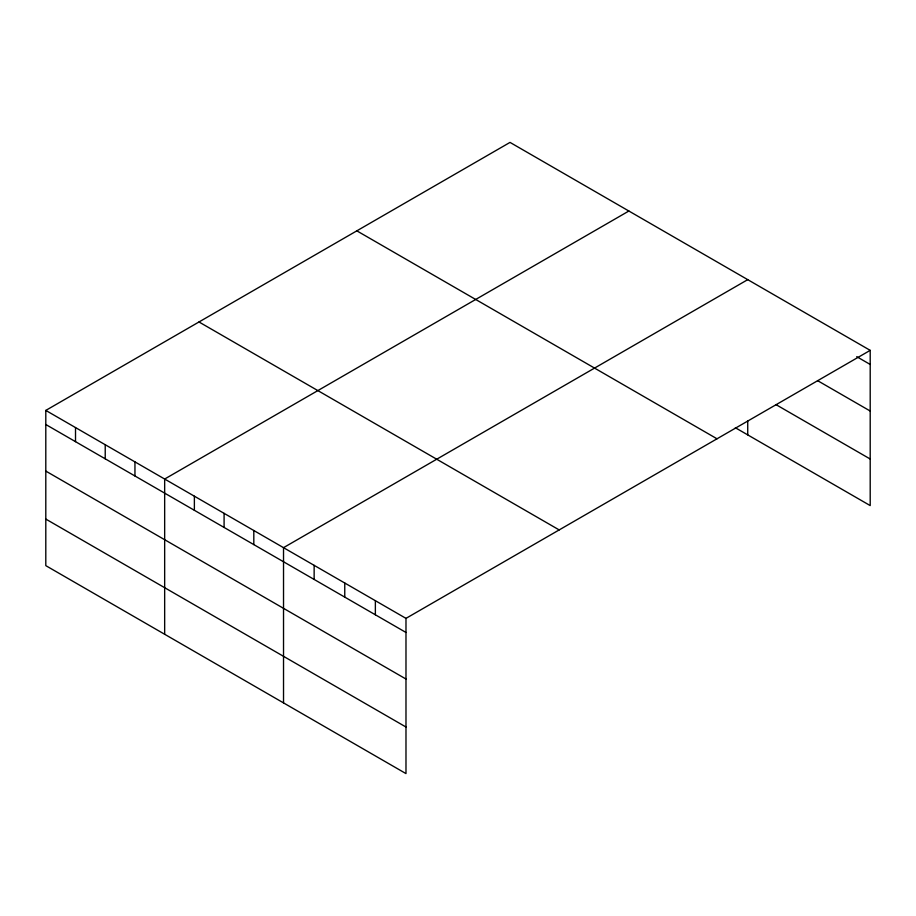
<?xml version="1.0" encoding="UTF-8"?>
<svg xmlns="http://www.w3.org/2000/svg" width="916" height="916" viewBox="0 0 916 916"><rect width="100%" height="100%" fill="white"/><g stroke="black" fill="none" stroke-linecap="round" stroke-linejoin="round"><path stroke-width="1.37" d="M870.2 350.359L510.017 142.404L45.8 410.414L45.8 565.641L405.983 773.596L405.983 618.369L870.2 350.359L870.2 505.586L735.353 427.738M628.88 211.024L164.662 479.034L164.662 634.273M747.731 279.655L283.525 547.665L283.525 702.893M856.723 356.668L870.2 364.454M817.541 380.621L870.2 411.021M775.898 404.574L870.2 459.008M356.828 230.843L717.01 438.798M198.99 321.974L559.172 529.917M45.8 410.414L405.983 618.369M45.8 424.509L405.983 632.464M45.8 471.087L405.983 679.031M45.8 519.074L405.983 727.018M747.731 420.776L747.731 434.882M375.365 600.69L375.365 614.785M344.76 583.011L344.76 597.106M314.142 565.332L314.142 579.427M253.812 530.501L253.812 544.596M224.088 513.349L224.088 527.444M194.375 496.197L194.375 510.292M134.95 461.882L134.95 475.976M105.226 444.729L105.226 458.824M75.513 427.566L75.513 441.661"/></g></svg>
